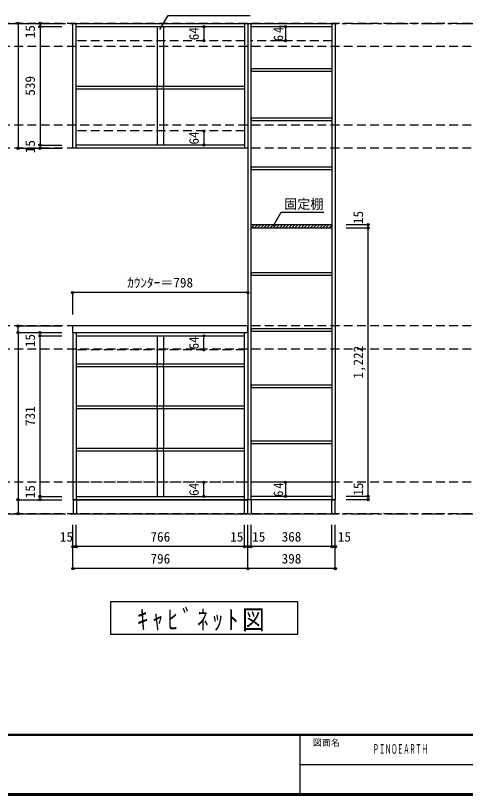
# Model space of a CAD drawing. Units: millimetres at full size, sheet at 1:20. Extents: x -3893 to 3907, y -2871 to 2783.
# Drawn here: x -1287 to 761, y -2803 to 748 of the extents above; entities that cross this region are included whole.
import ezdxf
from ezdxf.enums import TextEntityAlignment as Align

# ---------------------------------------------------------------- set-up
doc = ezdxf.new("R2010")
doc.units = ezdxf.units.MM
doc.header["$LTSCALE"] = 20
doc.header["$PDMODE"] = 32
doc.header["$PDSIZE"] = 10
for name, pattern in [('CHAIN1', [8, 5, -1, 1, -1]), ('DASHED1', [1.8, 1.2, -0.6]), ('DASHED2', [3, 2, -1])]:
    doc.linetypes.add(name, pattern=pattern)
for name, color, linetype in [('0-1_本体', 2, 'Continuous'), ('0-4_棚', 2, 'Continuous'), ('0-6_桟木', 3, 'Continuous'), ('0-7_', 7, 'Continuous'), ('0-9_', 7, 'Continuous'), ('0-A_文字', 7, 'Continuous'), ('0-B_寸法', 7, 'Continuous'), ('0-C_ハッチ', 4, 'Continuous'), ('F-1_枠', 6, 'Continuous'), ('F-A_文字', 7, 'Continuous')]:
    doc.layers.add(name, color=color, linetype=linetype)
doc.styles.add('ＭＳ ゴシック', font='')
doc.styles.get('ＭＳ ゴシック').set_extended_font_data('MS Gothic')

msp = doc.modelspace()

# ---------------------------------------------------------------- linework, layer by layer
at = {"layer": '0-1_本体', "color": 3}
for p, q in [((-1025.7, 712.33), (-229.7, 712.33)), ((-1010.7, 143.33), (-1010.7, 712.33)), ((-244.7, 712.33), (-244.7, 143.33)), ((-229.7, 712.33), (-229.7, -1456.67)), ((-229.7, 712.33), (168.3, 712.33)), ((-214.7, -1456.67), (-214.7, 712.33)), ((153.3, 712.33), (153.3, -1456.67)), ((168.3, 712.33), (168.3, -1456.67)), ((-1010.7, 697.33), (-244.7, 697.33)), ((-214.7, 697.33), (153.3, 697.33)), ((-244.7, 158.33), (-1010.7, 158.33)), ((-1025.7, -695.67), (-1025.7, -1456.67)), ((-1010.7, -695.67), (-1010.7, -1456.67)), ((-244.7, -1456.67), (-244.7, -695.67)), ((-1010.7, -710.67), (-244.7, -710.67)), ((-1010.7, -1441.67), (-244.7, -1441.67)), ((153.3, -1441.67), (-214.7, -1441.67)), ((-1025.7, -1456.67), (-229.7, -1456.67)), ((-214.7, -1456.67), (-229.7, -1456.67)), ((154.3, -1456.67), (-214.7, -1456.67)), ((154.3, -1456.67), (168.3, -1456.67))]:
    msp.add_line(p, q, dxfattribs=at)
at = {"layer": '0-1_本体', "color": 7, "linetype": 'DASHED2'}
for p, q in [((153.3, 633.33), (-214.7, 633.33)), ((153.3, -1377.67), (-214.7, -1377.67))]:
    msp.add_line(p, q, dxfattribs=at)
at = {"layer": '0-1_本体', "color": 3}
msp.add_lwpolyline([(-229.7, 143.33), (-1025.7, 143.33), (-1025.7, 712.33)], dxfattribs=at)
at = {"layer": '0-4_棚', "color": 3}
for p, q in [((-214.7, 506.33), (153.3, 506.33)), ((-214.7, 506.33), (-214.7, 494.33)), ((-214.7, 494.33), (153.3, 494.33)), ((-1010.7, 426.33), (-244.7, 426.33)), ((-1010.7, 414.33), (-244.7, 414.33)), ((-214.7, 282.33), (153.3, 282.33)), ((-214.7, 282.33), (-214.7, 270.33)), ((-214.7, 270.33), (153.3, 270.33)), ((-214.7, 58.33), (153.3, 58.33)), ((-214.7, 58.33), (-214.7, 46.33)), ((-214.7, 46.33), (153.3, 46.33)), ((153.3, -204.67), (-214.7, -204.67)), ((153.3, -219.67), (-214.7, -219.67)), ((-214.7, -421.67), (153.3, -421.67)), ((-214.7, -421.67), (-214.7, -433.67)), ((-214.7, -433.67), (153.3, -433.67)), ((-214.7, -677.67), (153.3, -677.67)), ((-214.7, -677.67), (-214.7, -689.67)), ((-214.7, -689.67), (153.3, -689.67)), ((-1010.7, -837.69), (-244.7, -837.69)), ((-1010.7, -849.69), (-244.7, -849.69)), ((-214.7, -933.67), (153.3, -933.67)), ((-214.7, -933.67), (-214.7, -945.67)), ((-214.7, -945.67), (153.3, -945.67)), ((-1010.7, -1029.69), (-244.7, -1029.69)), ((-1010.7, -1041.69), (-244.7, -1041.69)), ((153.3, -1189.67), (-214.7, -1189.67)), ((153.3, -1201.67), (-214.7, -1201.67)), ((-1010.7, -1221.69), (-244.7, -1221.69)), ((-1010.7, -1233.69), (-244.7, -1233.69))]:
    msp.add_line(p, q, dxfattribs=at)
msp.add_lwpolyline([(-1027.7, -695.67), (-229.7, -695.67), (-229.7, -665.67), (-1027.7, -665.67)], close=True, dxfattribs=at)
at = {"layer": '0-6_桟木', "color": 7, "linetype": 'DASHED2'}
for p, q in [((-244.7, 633.33), (-1010.7, 633.33)), ((-244.7, 222.33), (-1010.7, 222.33)), ((-244.7, -774.67), (-1010.7, -774.67)), ((-244.7, -1377.67), (-1010.7, -1377.67))]:
    msp.add_line(p, q, dxfattribs=at)
at = {"layer": '0-7_'}
for p, q in [((-641.7, 697.33), (-641.7, 426.33)), ((-613.7, 697.33), (-613.7, 426.33)), ((-641.7, 414.33), (-641.7, 158.33)), ((-613.7, 414.33), (-613.7, 158.33)), ((-641.7, -710.67), (-641.7, -837.69)), ((-613.7, -710.67), (-613.7, -837.69)), ((-641.7, -849.69), (-641.7, -1029.69)), ((-613.7, -849.69), (-613.7, -1029.69)), ((-641.7, -1041.69), (-641.7, -1221.69)), ((-613.7, -1041.69), (-613.7, -1221.69)), ((-641.7, -1233.69), (-641.7, -1441.67)), ((-613.7, -1233.69), (-613.7, -1441.67))]:
    msp.add_line(p, q, dxfattribs=at)
at = {"layer": '0-7_', "linetype": 'DASHED1'}
for p, q in [((-641.7, 414.33), (-641.7, 426.33)), ((-613.7, 414.33), (-613.7, 426.33)), ((-641.7, -849.69), (-641.7, -837.69)), ((-613.7, -849.69), (-613.7, -837.69)), ((-641.7, -1041.69), (-641.7, -1029.69)), ((-613.7, -1041.69), (-613.7, -1029.69)), ((-641.7, -1233.69), (-641.7, -1221.69)), ((-613.7, -1233.69), (-613.7, -1221.69))]:
    msp.add_line(p, q, dxfattribs=at)
at = {"layer": '0-9_'}
for p, q in [((-229.7, -1456.67), (-1024.7, -1456.67)), ((-1024.7, -1456.67), (-1024.7, -1520.67)), ((-1009.7, -1456.67), (-1009.7, -1520.67)), ((-244.7, -1520.67), (-244.7, -1456.67)), ((-229.7, -1520.67), (-229.7, -1456.67)), ((167.3, -1456.67), (-229.7, -1456.67)), ((-214.7, -1456.67), (-214.7, -1520.67)), ((152.3, -1520.67), (152.3, -1456.67)), ((167.3, -1520.67), (167.3, -1456.67)), ((-1024.7, -1520.67), (-229.7, -1520.67)), ((-229.7, -1520.67), (167.3, -1520.67))]:
    msp.add_line(p, q, dxfattribs=at)
at = {"layer": '0-A_文字', "linetype": 'CHAIN1'}
for p, q in [((-3119.7, 712.33), (3067.4, 712.33)), ((-3119.7, -1520.67), (3067.4, -1520.67))]:
    msp.add_line(p, q, dxfattribs=at)
at = {"layer": '0-A_文字'}
for p, q in [((-114.5, -211.68), (-77.64, -147.83)), ((-77.64, -147.83), (116.34, -147.83))]:
    msp.add_line(p, q, dxfattribs=at)
msp.add_lwpolyline([(-629.72, 683.79), (-592.85, 747.63), (-219.71, 747.63)], dxfattribs=at)
msp.add_lwpolyline([(-853.7, -1920.67), (-3.7, -1920.67), (-3.7, -2070.67), (-853.7, -2070.67)], close=True, dxfattribs=at)
at = {"layer": '0-B_寸法', "color": 4, "linetype": 'DASHED2'}
for p, q in [((3067.4, 712.33), (-3119.7, 712.33)), ((3067.4, 607.33), (-3119.7, 607.33)), ((3067.4, 248.33), (-3119.7, 248.33)), ((3067.4, 143.33), (-3119.7, 143.33)), ((3067.4, -665.67), (-3119.7, -665.67)), ((3067.4, -770.67), (-3119.7, -770.67)), ((3067.4, -1377.67), (-3119.7, -1377.67)), ((3067.4, -1520.67), (-2908.48, -1520.67))]:
    msp.add_line(p, q, dxfattribs=at)
at = {"layer": '0-B_寸法', "color": 4}
for p, q in [((-1275.7, 712.33), (-1275.7, 143.33)), ((-1275.7, 712.33), (-1075.7, 712.33)), ((-1175.7, 712.33), (-1175.7, 143.33)), ((-1175.7, 697.33), (-1075.7, 697.33)), ((-429.88, 697.33), (-432.87, 697.33)), ((-429.88, 697.33), (-429.88, 633.33)), ((-58.01, 697.33), (-87.25, 697.33)), ((-58.01, 697.33), (-58.01, 633.33)), ((-429.88, 633.33), (-432.87, 633.33)), ((-58.01, 633.33), (-87.25, 633.33)), ((-429.88, 222.33), (-432.87, 222.33)), ((-429.88, 222.33), (-429.88, 158.33)), ((-1275.7, 143.33), (-1075.7, 143.33)), ((-1175.7, 158.33), (-1075.7, 158.33)), ((-1175.7, 143.33), (-1075.7, 143.33)), ((-429.88, 158.33), (-432.87, 158.33)), ((318.3, -204.67), (218.3, -204.67)), ((318.3, -219.67), (318.3, -204.67)), ((318.3, -219.67), (218.3, -219.67)), ((318.3, -1441.67), (318.3, -219.67)), ((-229.7, -513.67), (-1027.7, -513.67)), ((-1027.7, -513.67), (-1027.7, -613.67)), ((-229.7, -513.67), (-229.7, -613.67)), ((-1275.7, -695.67), (-1275.7, -665.67)), ((-1275.7, -665.67), (-1075.7, -665.67)), ((-1275.7, -695.67), (-1075.7, -695.67)), ((-1275.7, -695.67), (-1275.7, -1456.67)), ((-1275.7, -695.67), (-1075.7, -695.67)), ((-1175.7, -710.67), (-1175.7, -695.67)), ((-1175.7, -1441.67), (-1175.7, -710.67)), ((-1175.7, -710.67), (-1075.7, -710.67)), ((-429.88, -710.67), (-432.87, -710.67)), ((-429.88, -774.67), (-429.88, -710.67)), ((-429.88, -774.67), (-432.87, -774.67)), ((-429.88, -1377.67), (-432.87, -1377.67)), ((-429.88, -1441.67), (-429.88, -1377.67)), ((-58.01, -1377.67), (-87.25, -1377.67)), ((-58.01, -1377.67), (-58.01, -1441.67)), ((-1175.7, -1456.67), (-1175.7, -1441.67)), ((-1175.7, -1441.67), (-1075.7, -1441.67)), ((-429.88, -1441.67), (-432.87, -1441.67)), ((-58.01, -1441.67), (-87.25, -1441.67)), ((318.3, -1441.67), (218.3, -1441.67)), ((318.3, -1456.67), (318.3, -1441.67)), ((-1275.7, -1456.67), (-1175.7, -1456.67)), ((-1275.7, -1456.67), (-1075.7, -1456.67)), ((-1275.7, -1456.67), (-1275.7, -1520.67)), ((-1175.7, -1456.67), (-1075.7, -1456.67)), ((318.3, -1456.67), (218.3, -1456.67)), ((-1275.7, -1520.67), (-1075.7, -1520.67)), ((-1025.7, -1770.67), (-1025.7, -1570.67)), ((-1010.7, -1670.67), (-1010.7, -1570.67)), ((-244.7, -1670.67), (-244.7, -1570.67)), ((-229.7, -1770.67), (-229.7, -1570.67)), ((-214.7, -1670.67), (-214.7, -1570.67)), ((153.3, -1670.67), (153.3, -1570.67)), ((168.3, -1770.67), (168.3, -1570.67)), ((-229.7, -1670.67), (-1025.7, -1670.67)), ((-214.7, -1670.67), (-229.7, -1670.67)), ((153.3, -1670.67), (-214.7, -1670.67)), ((168.3, -1670.67), (153.3, -1670.67)), ((-229.7, -1770.67), (-1025.7, -1770.67)), ((168.3, -1770.67), (-229.7, -1770.67))]:
    msp.add_line(p, q, dxfattribs=at)
at = {"layer": '0-B_寸法'}
for p in [(-1275.7, 712.33), (-1175.7, 712.33), (-1175.7, 697.33), (-429.88, 697.33), (-58.01, 697.33), (-429.88, 633.33), (-58.01, 633.33), (-429.88, 222.33), (-1275.7, 143.33), (-1175.7, 158.33), (-1175.7, 143.33), (-429.88, 158.33), (318.3, -204.67), (318.3, -219.67), (-1027.7, -513.67), (-229.7, -513.67), (-1275.7, -665.67), (-1275.7, -695.67), (-1275.7, -695.67), (-1175.7, -695.67), (-1175.7, -710.67), (-429.88, -710.67), (-429.88, -774.67), (-429.88, -1377.67), (-58.01, -1377.67), (-1275.7, -1456.67), (-1275.7, -1456.67), (-1175.7, -1441.67), (-1175.7, -1456.67), (-429.88, -1441.67), (-58.01, -1441.67), (318.3, -1441.67), (318.3, -1456.67), (-1275.7, -1520.67), (-1025.7, -1670.67), (-1010.7, -1670.67), (-244.7, -1670.67), (-229.7, -1670.67), (-214.7, -1670.67), (153.3, -1670.67), (168.3, -1670.67), (-1025.7, -1770.67), (-229.7, -1770.67), (168.3, -1770.67)]:
    msp.add_point(p, dxfattribs=at)
at = {"layer": '0-C_ハッチ'}
for p, q in [((-214.7, -205.52), (-213.85, -204.67)), ((-214.7, -219.67), (-199.7, -204.67)), ((-200.56, -219.67), (-185.56, -204.67)), ((-186.42, -219.67), (-171.42, -204.67)), ((-172.28, -219.67), (-157.28, -204.67)), ((-158.14, -219.67), (-143.14, -204.67)), ((-143.99, -219.67), (-128.99, -204.67)), ((-129.85, -219.67), (-114.85, -204.67)), ((-115.71, -219.67), (-100.71, -204.67)), ((-101.57, -219.67), (-86.57, -204.67)), ((-87.42, -219.67), (-72.42, -204.67)), ((-73.28, -219.67), (-58.28, -204.67)), ((-59.14, -219.67), (-44.14, -204.67)), ((-45, -219.67), (-30, -204.67)), ((-30.86, -219.67), (-15.86, -204.67)), ((-16.71, -219.67), (-1.71, -204.67)), ((-2.57, -219.67), (12.43, -204.67)), ((11.57, -219.67), (26.57, -204.67)), ((25.71, -219.67), (40.71, -204.67)), ((39.85, -219.67), (54.85, -204.67)), ((54, -219.67), (69, -204.67)), ((68.14, -219.67), (83.14, -204.67)), ((82.28, -219.67), (97.28, -204.67)), ((96.42, -219.67), (111.42, -204.67)), ((110.57, -219.67), (125.57, -204.67)), ((124.71, -219.67), (139.71, -204.67)), ((138.85, -219.67), (153.85, -204.67)), ((152.99, -219.67), (153.3, -219.36))]:
    msp.add_line(p, q, dxfattribs=at)
at = {"layer": 'F-1_枠'}
for p, q in [((3906.61, -2526.67), (-3893.39, -2526.67)), ((3906.61, -2530), (-3893.39, -2530)), ((6.61, -2530), (6.61, -2796.67)), ((6.61, -2663.33), (3899.95, -2663.34)), ((3906.61, -2796.67), (-3893.39, -2796.67)), ((3906.61, -2800), (-3893.39, -2800)), ((3906.61, -2803.33), (-3893.39, -2803.33))]:
    msp.add_line(p, q, dxfattribs=at)

# ---------------------------------------------------------------- texts
at = {"layer": '0-A_文字', "style": 'ＭＳ ゴシック'}
msp.add_text('固定棚', height=43.99, dxfattribs=at).set_placement((-64.5, -145.7), align=Align.BOTTOM_LEFT)
at = {"layer": '0-A_文字', "insert": (-733.7, -2055.67), "char_height": 87.98, "attachment_point": 7, "style": 'ＭＳ ゴシック'}
msp.add_mtext('\\T1.34;\\W0.85;ｷｬﾋﾞﾈｯﾄ図', dxfattribs=at)
at = {"layer": '0-B_寸法', "style": 'ＭＳ ゴシック'}
for s, p in [('15', (-1185.7, 644.55)), ('64', (-439.88, 635.33)), ('539', (-1185.7, 382.83)), ('64', (-439.88, 160.33)), ('15', (-1185.7, 120.83)), ('15', (308.3, -201.67)), ('15', (-1185.7, -762.14)), ('64', (-439.88, -772.67)), ('1,222', (308.3, -905.67)), ('731', (-1185.7, -1121.17)), ('64', (-439.88, -1439.67)), ('15', (308.3, -1438.67)), ('15', (-1185.7, -1450.05))]:
    msp.add_text(s, height=43.99, rotation=90, dxfattribs=at).set_placement(p, align=Align.BOTTOM_LEFT)
for s, p in [('ｶｳﾝﾀｰ＝798', (-778.7, -503.67)), ('15', (-1085.36, -1660.67)), ('766', (-672.7, -1660.67)), ('15', (-309.7, -1660.67)), ('15', (-209.7, -1660.67)), ('368', (-75.7, -1660.67)), ('15', (180.04, -1660.67)), ('796', (-672.7, -1760.67)), ('398', (-75.7, -1760.67))]:
    msp.add_text(s, height=43.99, dxfattribs=at).set_placement(p, align=Align.BOTTOM_LEFT)
at = {"layer": '0-B_寸法', "char_height": 43.99, "attachment_point": 7, "rotation": 90, "style": 'ＭＳ ゴシック'}
for insert in [(-68.01, 632), (-68.01, -1443)]:
    msp.add_mtext('\\T1.36;\\W0.9;64', dxfattribs=dict(at, insert=insert))
at = {"layer": 'F-A_文字', "style": 'ＭＳ ゴシック'}
msp.add_text('図面名', height=29.33, dxfattribs=at).set_placement((66.61, -2586.67), align=Align.BOTTOM_LEFT)
at = {"layer": 'F-A_文字', "style": 'ＭＳ ゴシック', "width": 0.45}
msp.add_text('ＰＩＮＯＥＡＲＴＨ', height=43.99, dxfattribs=at).set_placement((339.95, -2627.19), align=Align.BOTTOM_LEFT)

doc.saveas('drawing.dxf')
